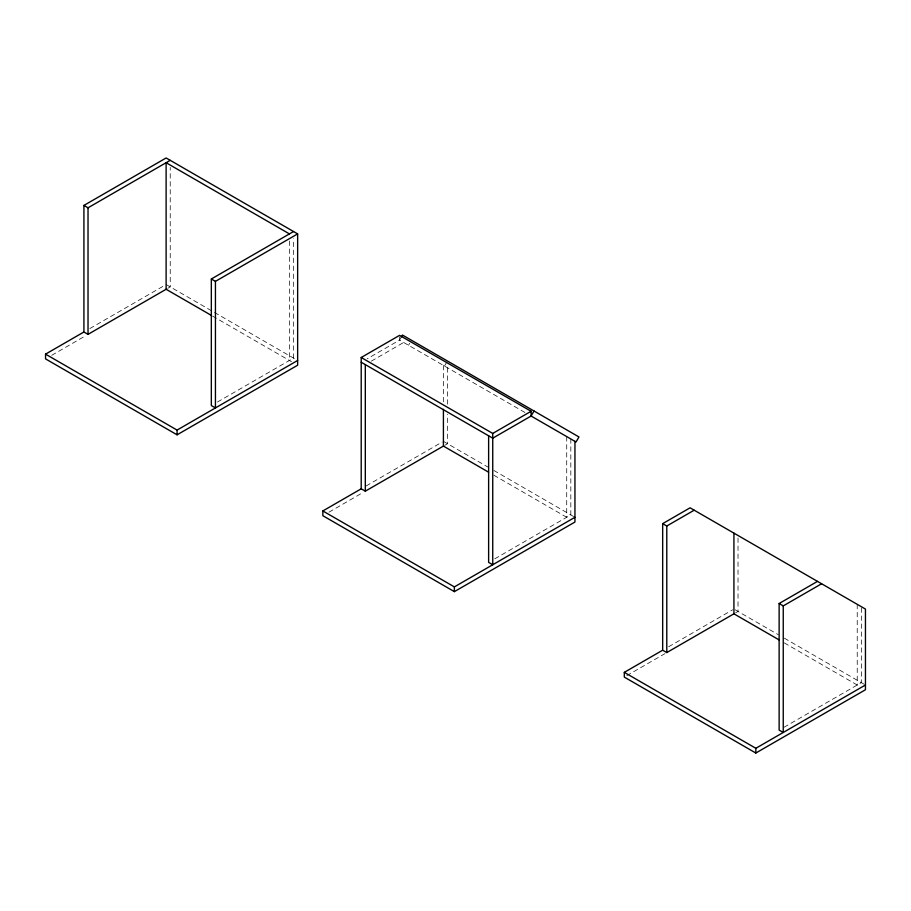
<?xml version="1.0" encoding="UTF-8"?>
<svg xmlns="http://www.w3.org/2000/svg" width="911" height="911" viewBox="0 0 911 911"><rect width="100%" height="100%" fill="white"/><g stroke="black" fill="none" stroke-linecap="round" stroke-linejoin="round"><path stroke-width="0.68" stroke-dasharray="4.55 3.42" d="M401.318 337.07L399.565 340.099L367.201 358.786M408.538 345.269L409.699 343.253M444.511 366.04L446.834 362.02M89.836 328.564L163.661 285.952M51.699 355.336L84.917 336.159M167.772 288.32L170.232 286.908L170.232 167.442M217.467 402.013L293.536 358.091L293.536 238.636M371.312 361.155L403.675 342.468M366.12 485.973L442.188 442.051M328.996 512.153L363.443 492.259M445.069 445.137L447.529 443.725L447.529 414.186M494.764 558.83L570.833 514.909L570.833 438.977M668.651 646.753L732.695 609.778M626.768 675.677L664.95 653.631M735.576 612.864L738.024 611.44L738.024 535.497M784.041 727.263L861.339 682.635L861.339 606.692M524.952 412.489L399.565 340.099L399.565 335.35M443.418 441.345L487.818 466.979M493.808 470.44L574.943 517.289M735.143 609.778L778.324 634.705M784.314 638.167L865.45 685.004M166.121 284.528L295.187 359.048M493.808 475.189L568.794 518.484M784.314 642.915L859.301 686.211M212.514 316.06L291.509 361.667M857.228 604.323L857.228 685.004M566.722 436.597L566.722 517.289M447.529 367.782L447.529 404.347M443.418 365.402L443.418 403.63M289.425 241.016L289.425 360.471"/><path stroke-width="1.37" d="M401.318 337.07L402.48 335.054L578.952 436.95L576.048 441.983L531.102 416.031L531.102 411.282L399.565 335.35L361.211 357.499L361.211 488.808L365.311 491.177L443.839 445.843M534.005 410.998L531.102 416.031L492.737 438.18L361.211 362.248M166.554 289.026L88.025 334.36L83.914 331.991L83.914 205.43L166.121 157.967L297.646 233.899L297.646 365.22L177.076 434.82L45.55 358.888L45.55 354.14L83.687 332.116M83.914 205.43L88.025 207.799L170.232 160.336M297.646 233.899L215.44 281.362L215.44 407.934L211.329 405.554L211.329 278.994L293.536 231.531M45.55 354.14L177.076 430.083L297.646 360.471M574.943 441.345L574.943 522.037L454.373 591.638L322.847 515.706L322.847 510.957L360.984 488.934M361.211 357.499L492.737 433.431L531.102 411.282M322.847 510.957L454.373 586.9L574.943 517.289M734.346 613.57L666.784 652.572L662.673 650.203L662.673 523.631L690.071 507.814L865.45 609.072L865.45 689.752L755.845 753.033L624.308 677.101L624.308 672.352L662.491 650.306M662.673 523.631L666.784 526.011L694.182 510.194M821.608 583.757L783.244 605.906L783.244 732.467L779.133 730.098L779.133 603.526L817.497 581.377M624.308 672.352L755.845 748.295L865.45 685.004M289.425 233.899L166.121 162.705L166.121 289.277L211.295 315.354M779.133 603.526L783.244 605.906M211.329 278.994L215.44 281.362M488.581 472.171L443.418 446.094L443.418 409.29M779.087 639.898L733.924 613.82L733.924 533.129M755.845 748.295L755.845 753.033M666.784 526.011L666.784 652.572M492.737 433.431L492.737 564.752L488.626 562.372L488.626 435.811M454.373 586.9L454.373 591.638M365.311 364.616L365.311 491.177M177.076 430.083L177.076 434.82M88.025 207.799L88.025 334.36"/></g></svg>
